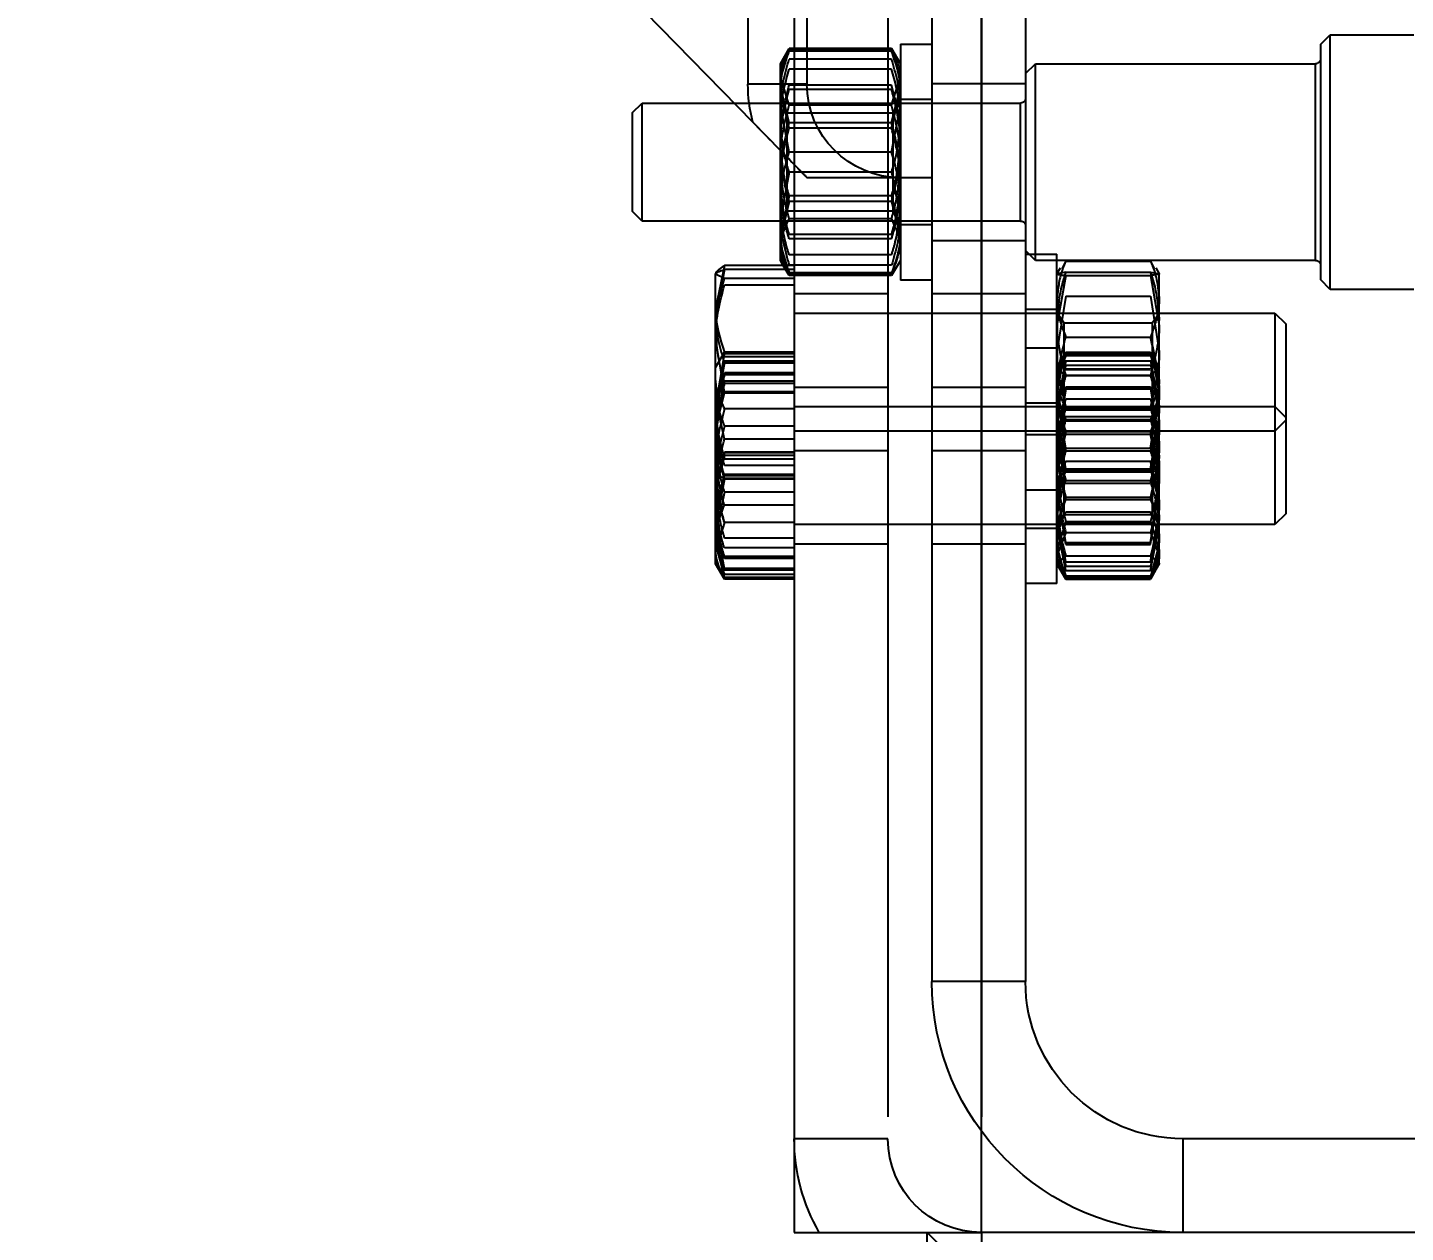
# Model space of a CAD drawing. Header units: metres. Extents: x 0 to 63075, y 0 to 44550.
# Drawn here: x 36969.3 to 37039.4, y 17290.1 to 17351.4 of the extents above; entities that cross this region are included whole.
import ezdxf

# ---------------------------------------------------------------- set-up
doc = ezdxf.new("R2010")
doc.units = ezdxf.units.M
doc.header["$LTSCALE"] = 75
doc.linetypes.add('HIDDEN2', pattern=[4.7625, 3.175, -1.5875])
for name, color, linetype in [('SDM', 7, 'Continuous'), ('SL4', 4, 'Continuous'), ('ST1', 7, 'HIDDEN2')]:
    doc.layers.add(name, color=color, linetype=linetype)
doc.styles.add('ROMANS', font='ROMANS.SHX')
doc.dimstyles.new('75___1-75', dxfattribs={"dimscale": 75, "dimtxt": 2.5, "dimasz": 2, "dimexe": 1.5, "dimexo": 1, "dimgap": 0.5, "dimtad": 1, "dimdec": 0, "dimzin": 12, "dimtxsty": 'ROMANS', "dimcen": 0, "dimclrd": 256, "dimclre": 256, "dimclrt": 3, "dimazin": 3, "dimtfac": 1, "dimtdec": 0, "dimtmove": 0, "dimatfit": 0, "dimfxl": 1, "dimlwd": -1, "dimlwe": -1, "dimarcsym": 0})

# ---------------------------------------------------------------- blocks, each defined once
blk = doc.blocks.new('*D34')
at = {"layer": 'Defpoints', "color": 0, "transparency": 16777216}
for p in [(33418.742, 17728.439), (37150.032, 17728.439), (37007.795, 17285.374)]:
    blk.add_point(p, dxfattribs=at)
at = {"layer": 'SDM', "transparency": 16777216}
for p, q in [((33418.742, 17878.439), (33418.742, 18585.582)), ((37075.032, 17728.439), (33306.242, 17728.439)), ((33418.742, 17285.374), (33418.742, 17728.439)), ((36932.795, 17285.374), (33306.242, 17285.374)), ((33418.742, 17135.374), (33418.742, 16985.374))]:
    blk.add_line(p, q, dxfattribs=at)
for points in [[(33393.742, 17878.439), (33443.742, 17878.439), (33418.742, 17728.439)], [(33393.742, 17135.374), (33443.742, 17135.374), (33418.742, 17285.374)]]:
    blk.add_solid(points, dxfattribs=at)
at = {"layer": 'SDM', "color": 3, "transparency": 16777216, "insert": (33287.492, 18307.01), "char_height": 187.5, "attachment_point": 5, "rotation": 90, "style": 'ROMANS'}
blk.add_mtext('443', dxfattribs=at)
blk = doc.blocks.new('A$C542b401d')
at = {"layer": 'SL4'}
for p, q in [((335.237, 1350), (335.237, 1594)), ((344.762, 1594), (344.762, 1350)), ((372.29, 1432.491), (346.869, 1406.469)), ((347.115, 1412.451), (347.115, 1408.407)), ((344.762, 1408.407), (347.115, 1408.407)), ((352.5, 1407.44), (347.818, 1407.44)), ((353, 1406.94), (352.5, 1407.44)), ((352.5, 1401.44), (352.5, 1407.44)), ((353, 1406.94), (353, 1401.94)), ((345.465, 1404.44), (345.439, 1405.006)), ((345.465, 1404.44), (345.465, 1405.032)), ((345.465, 1400.11), (345.465, 1404.44)), ((344.762, 1401.553), (345.018, 1401.553)), ((345.465, 1401.44), (352.5, 1401.44)), ((352.5, 1401.44), (353, 1401.94)), ((345.179, 1399.185), (345.465, 1400.11)), ((345.465, 1399.44), (345.465, 1400.11)), ((345.318, 1399.185), (345.465, 1399.44)), ((344.762, 1399.185), (348.316, 1399.185)), ((348.316, 1399.185), (348.762, 1396.974)), ((348.762, 1392.05), (348.762, 1396.974)), ((344.762, 1394.763), (348.316, 1394.763)), ((348.316, 1394.763), (348.762, 1392.05)), ((348.762, 1388.836), (348.762, 1392.05)), ((344.762, 1389.337), (348.316, 1389.337)), ((348.762, 1384.67), (348.762, 1388.834)), ((344.762, 1388.335), (348.316, 1388.335)), ((348.718, 1388.683), (348.762, 1388.76)), ((344.762, 1386.113), (348.316, 1386.113)), ((348.316, 1386.113), (348.762, 1384.67)), ((348.762, 1384), (348.762, 1384.67)), ((348.316, 1383.226), (348.762, 1384)), ((344.762, 1383.226), (348.316, 1383.226)), ((50.763, 1350), (335.237, 1350)), ((274.5, 1286.5), (338, 1350)), ((344.762, 1350), (335.237, 1350)), ((338, 6.35), (338, 1350))]:
    blk.add_line(p, q, dxfattribs=at)
blk.add_arc((339.358, 1408.407), 7.757, 345.52925, 0, dxfattribs=at)
for points, knots in [([(346.869, 1406.469), (346.5, 1406.091), (345.828, 1405.403), (345.094, 1404.652), (344.762, 1404.313)], [0, 0, 0, 0, 0.549182, 1, 1, 1, 1]), ([(345.018, 1401.553), (345.086, 1401.796), (345.348, 1402.737), (345.415, 1403.714), (345.465, 1404.44)], [0, 0, 0, 0, 0.257551, 1, 1, 1, 1]), ([(345.465, 1400.11), (345.465, 1400.144), (345.458, 1400.632), (345.23, 1401.109), (345.018, 1401.553)], [0, 0, 0, 0, 0.070201, 1, 1, 1, 1]), ([(348.762, 1396.974), (348.762, 1396.922), (348.756, 1396.175), (348.528, 1395.443), (348.316, 1394.763)], [0, 0, 0, 0, 0.070201, 1, 1, 1, 1]), ([(348.762, 1392.05), (348.762, 1391.986), (348.756, 1391.07), (348.528, 1390.172), (348.316, 1389.337)], [0, 0, 0, 0, 0.070201, 1, 1, 1, 1]), ([(348.316, 1389.337), (348.499, 1389.21), (348.736, 1389.045), (348.758, 1388.875), (348.762, 1388.836)], [0, 0, 0, 0, 0.768151, 1, 1, 1, 1]), ([(348.762, 1388.836), (348.706, 1388.702), (348.635, 1388.532), (348.372, 1388.369), (348.316, 1388.335)], [0, 0, 0, 0, 0.788999, 1, 1, 1, 1]), ([(348.738, 1388.801), (348.685, 1388.097), (348.618, 1387.187), (348.372, 1386.312), (348.316, 1386.113)], [0, 0, 0, 0, 0.773509, 1, 1, 1, 1]), ([(348.762, 1384.67), (348.762, 1384.636), (348.756, 1384.148), (348.528, 1383.671), (348.316, 1383.226)], [0, 0, 0, 0, 0.070201, 1, 1, 1, 1])]:
    blk.add_open_spline(points, degree=3, knots=knots, dxfattribs=at)
at = {"layer": 'ST1'}
for p, q in [((335.237, 1594), (335.237, 1350)), ((340, 1594), (340, 1350)), ((333.003, 1584.475), (333.003, 1362.762)), ((337.765, 1584.475), (337.765, 1362.762)), ((344.115, 1413.65), (344.115, 1408.407)), ((317.5, 1410.915), (313.245, 1410.915)), ((317.5, 1397.965), (317.5, 1410.915)), ((318, 1410.415), (317.5, 1410.915)), ((318, 1410.415), (318, 1398.465)), ((339.365, 1410.44), (337.765, 1410.44)), ((339.365, 1410.44), (339.365, 1398.44)), ((339.812, 1410.214), (339.365, 1409.44)), ((339.812, 1410.214), (345.018, 1410.214)), ((339.812, 1410.131), (345.018, 1410.131)), ((339.812, 1410.073), (345.018, 1410.073)), ((345.465, 1409.44), (345.018, 1410.214)), ((332.5, 1409.44), (318.25, 1409.44)), ((318.25, 1399.458), (318.25, 1409.433)), ((318.25, 1399.452), (318.25, 1409.428)), ((332.5, 1399.44), (332.5, 1409.44)), ((333, 1408.94), (332.5, 1409.44)), ((339.812, 1409.677), (345.018, 1409.677)), ((339.812, 1409.164), (345.018, 1409.164)), ((345.178, 1409.772), (345.465, 1409.13)), ((345.223, 1409.679), (345.465, 1409.213)), ((345.465, 1409.44), (345.465, 1409.42)), ((345.465, 1408.77), (345.465, 1409.44)), ((333, 1408.94), (333, 1399.94)), ((337.765, 1408.44), (333.003, 1408.44)), ((339.812, 1407.327), (339.365, 1408.77)), ((344.115, 1408.407), (344.762, 1408.407)), ((345.018, 1407.327), (345.465, 1408.77)), ((345.465, 1405.032), (345.465, 1408.77)), ((339.812, 1406.443), (339.365, 1408.287)), ((339.812, 1406.162), (339.365, 1408.117)), ((339.812, 1408.352), (345.018, 1408.352)), ((339.812, 1408.128), (345.018, 1408.128)), ((345.018, 1406.443), (345.465, 1408.287)), ((345.018, 1406.162), (345.465, 1408.117)), ((333.25, 1401.44), (333.25, 1407.44)), ((347.818, 1407.44), (333.25, 1407.44)), ((333.25, 1401.486), (333.25, 1407.394)), ((339.365, 1407.64), (337.765, 1407.64)), ((339.39, 1407.44), (339.365, 1407.44)), ((339.812, 1404.952), (339.365, 1407.314)), ((339.39, 1407.44), (339.39, 1401.44)), ((339.741, 1406.94), (339.39, 1407.44)), ((339.812, 1407.327), (345.018, 1407.327)), ((345.018, 1404.952), (345.465, 1407.314)), ((345.465, 1407.44), (345.115, 1406.94)), ((339.741, 1406.94), (339.741, 1404.44)), ((345.115, 1406.94), (339.741, 1406.94)), ((339.812, 1406.443), (345.018, 1406.443)), ((346.869, 1406.469), (344.115, 1403.65)), ((345.115, 1401.94), (345.115, 1406.94)), ((339.812, 1406.162), (345.018, 1406.162)), ((339.812, 1404.952), (345.018, 1404.952)), ((339.741, 1404.44), (339.741, 1401.94)), ((339.358, 1403.65), (337.765, 1403.65)), ((339.812, 1403.928), (339.365, 1401.566)), ((339.812, 1403.928), (345.018, 1403.928)), ((345.018, 1403.928), (345.465, 1401.566)), ((339.812, 1402.718), (339.365, 1400.763)), ((339.812, 1402.437), (339.365, 1400.593)), ((339.812, 1402.718), (345.018, 1402.718)), ((339.812, 1402.437), (345.018, 1402.437)), ((345.018, 1402.718), (345.465, 1400.763)), ((345.018, 1402.437), (345.465, 1400.593)), ((333.25, 1401.44), (345.465, 1401.44)), ((339.365, 1401.44), (339.39, 1401.44)), ((339.39, 1401.44), (339.741, 1401.94)), ((339.741, 1401.94), (345.115, 1401.94)), ((339.812, 1401.553), (344.762, 1401.553)), ((345.115, 1401.94), (345.465, 1401.44)), ((337.765, 1401.24), (339.365, 1401.24)), ((339.812, 1400.752), (345.018, 1400.752)), ((333.003, 1400.44), (337.765, 1400.44)), ((339.812, 1398.666), (339.365, 1400.11)), ((339.812, 1400.528), (345.018, 1400.528)), ((318.25, 1399.44), (332.5, 1399.44)), ((326.649, 1399.407), (326.454, 1399.018)), ((330.956, 1399.407), (326.649, 1399.407)), ((330.956, 1399.407), (331.151, 1399.018)), ((331.402, 1392.809), (331.402, 1399.76)), ((333.003, 1399.76), (331.402, 1399.76)), ((332.5, 1399.44), (333, 1399.94)), ((339.365, 1399.44), (339.812, 1398.666)), ((339.812, 1399.716), (345.018, 1399.716)), ((345.178, 1399.108), (345.465, 1399.75)), ((345.223, 1399.201), (345.465, 1399.667)), ((326.377, 1399.062), (326.202, 1398.76)), ((326.649, 1398.841), (326.202, 1398.758)), ((326.202, 1396.135), (326.202, 1398.758)), ((326.649, 1398.675), (326.202, 1396.135)), ((330.956, 1398.841), (326.649, 1398.841)), ((330.956, 1398.675), (326.649, 1398.675)), ((330.956, 1398.841), (331.402, 1398.758)), ((330.956, 1398.675), (331.402, 1396.135)), ((331.402, 1398.76), (331.228, 1399.062)), ((339.812, 1399.203), (345.018, 1399.203)), ((339.812, 1398.807), (345.018, 1398.807)), ((339.812, 1398.749), (345.018, 1398.749)), ((339.812, 1398.666), (345.018, 1398.666)), ((344.762, 1398.973), (348.316, 1398.973)), ((345.018, 1398.666), (345.179, 1399.185)), ((345.018, 1398.666), (345.318, 1399.185)), ((348.316, 1398.973), (348.762, 1396.595)), ((348.316, 1398.516), (348.762, 1398.744)), ((348.762, 1396.974), (348.762, 1398.755)), ((348.762, 1398.688), (348.762, 1398.753)), ((313.245, 1397.965), (317.5, 1397.965)), ((317.5, 1397.965), (318, 1398.465)), ((337.765, 1398.44), (339.365, 1398.44)), ((344.762, 1398.516), (348.316, 1398.516)), ((344.762, 1398.183), (348.316, 1398.183)), ((326.649, 1397.624), (326.202, 1394.801)), ((330.956, 1397.624), (326.649, 1397.624)), ((330.956, 1397.624), (331.402, 1394.801)), ((337.765, 1397.76), (333.003, 1397.76)), ((344.762, 1397.76), (340, 1397.76)), ((320.317, 1396.76), (319.762, 1396.205)), ((320.317, 1396.76), (320.317, 1390.76)), ((344.762, 1396.76), (320.317, 1396.76)), ((326.553, 1396.26), (326.202, 1396.76)), ((331.377, 1396.76), (331.027, 1396.26)), ((331.377, 1390.76), (331.377, 1396.76)), ((331.402, 1396.76), (331.377, 1396.76)), ((333.003, 1396.96), (331.402, 1396.96)), ((319.762, 1396.205), (319.762, 1391.314)), ((326.202, 1391.137), (326.202, 1396.135)), ((326.553, 1396.26), (326.553, 1391.26)), ((331.027, 1396.26), (326.553, 1396.26)), ((331.027, 1392.448), (331.027, 1396.26)), ((330.956, 1395.543), (326.649, 1395.543)), ((348.316, 1392.757), (348.762, 1395.47)), ((326.649, 1394.773), (326.202, 1393.356)), ((326.649, 1394.741), (326.202, 1393.041)), ((326.649, 1394.774), (326.368, 1394.286)), ((326.649, 1394.604), (326.505, 1394.22)), ((330.956, 1394.773), (326.649, 1394.773)), ((330.956, 1394.741), (326.649, 1394.741)), ((330.956, 1394.635), (326.649, 1394.635)), ((330.956, 1394.604), (326.649, 1394.604)), ((331.237, 1394.286), (330.956, 1394.774)), ((330.956, 1394.773), (331.402, 1393.356)), ((330.956, 1394.741), (331.402, 1393.041)), ((330.956, 1394.604), (331.1, 1394.22)), ((333.003, 1395), (331.402, 1395)), ((344.762, 1394.538), (348.316, 1394.538)), ((344.762, 1394.774), (348.316, 1394.774)), ((344.762, 1394.691), (348.316, 1394.691)), ((348.762, 1394), (348.316, 1394.774)), ((326.649, 1394.333), (326.202, 1392.042)), ((326.368, 1394.286), (326.202, 1394)), ((326.649, 1393.582), (326.202, 1393.957)), ((326.406, 1393.786), (326.202, 1392.602)), ((326.649, 1394.108), (326.529, 1393.717)), ((330.956, 1394.333), (326.649, 1394.333)), ((330.956, 1394.108), (326.649, 1394.108)), ((330.956, 1393.926), (326.649, 1393.926)), ((330.956, 1393.884), (326.649, 1393.884)), ((330.956, 1394.333), (331.402, 1392.042)), ((330.956, 1394.108), (331.076, 1393.717)), ((330.956, 1393.582), (331.402, 1393.957)), ((331.199, 1393.786), (331.402, 1392.602)), ((331.402, 1394), (331.237, 1394.286)), ((344.762, 1394.309), (348.316, 1394.309)), ((344.762, 1394.292), (348.316, 1394.292)), ((344.762, 1394.217), (348.316, 1394.217)), ((344.762, 1394.237), (348.316, 1394.237)), ((344.762, 1393.724), (348.316, 1393.724)), ((348.316, 1394.292), (348.762, 1391.97)), ((348.316, 1394.237), (348.762, 1391.874)), ((348.316, 1394.217), (348.353, 1394.042)), ((326.394, 1393.024), (326.202, 1391.666)), ((326.649, 1393.004), (326.202, 1390.202)), ((330.956, 1393.594), (326.649, 1393.594)), ((330.956, 1393.582), (326.649, 1393.582)), ((330.956, 1393.004), (326.649, 1393.004)), ((330.956, 1393.004), (331.402, 1390.202)), ((331.211, 1393.024), (331.402, 1391.666)), ((337.765, 1393), (333.003, 1393)), ((344.762, 1393), (340, 1393)), ((344.762, 1393.645), (348.316, 1393.645)), ((344.762, 1393.619), (348.316, 1393.619)), ((344.762, 1393.303), (348.316, 1393.303)), ((344.762, 1393.184), (348.316, 1393.184)), ((348.756, 1391.114), (348.316, 1393.303)), ((326.649, 1392.906), (326.202, 1390.088)), ((326.649, 1389.896), (326.202, 1392.719)), ((330.956, 1392.906), (326.649, 1392.906)), ((330.956, 1392.4), (326.649, 1392.4)), ((330.956, 1392.906), (331.402, 1390.088)), ((330.956, 1389.896), (331.402, 1392.719)), ((331.027, 1391.26), (331.027, 1392.448)), ((331.402, 1387.76), (331.402, 1392.809)), ((344.762, 1392.757), (348.316, 1392.757)), ((344.762, 1392.688), (348.316, 1392.688)), ((348.316, 1390.354), (348.762, 1392.446)), ((320.317, 1392), (319.762, 1391.445)), ((344.762, 1392), (320.317, 1392)), ((326.553, 1391.5), (326.202, 1392)), ((330.956, 1391.977), (326.649, 1391.977)), ((330.956, 1391.94), (326.649, 1391.94)), ((330.956, 1391.834), (326.649, 1391.834)), ((331.377, 1392), (331.027, 1391.5)), ((333.003, 1392.2), (331.402, 1392.2)), ((344.762, 1391.887), (348.316, 1391.887)), ((348.744, 1392.048), (348.762, 1391.61)), ((319.762, 1391.314), (320.317, 1390.76)), ((319.762, 1391.314), (319.762, 1386.554)), ((326.649, 1388.845), (326.202, 1391.385)), ((326.202, 1390.76), (326.553, 1391.26)), ((326.202, 1388.762), (326.202, 1391.137)), ((331.027, 1391.5), (326.553, 1391.5)), ((326.553, 1391.26), (326.553, 1386.5)), ((326.553, 1391.26), (331.027, 1391.26)), ((330.956, 1391.341), (326.649, 1391.341)), ((330.956, 1388.845), (331.402, 1391.385)), ((331.027, 1388.042), (331.027, 1391.26)), ((331.027, 1391.26), (331.377, 1390.76)), ((344.762, 1391.003), (348.316, 1391.003)), ((348.514, 1389.315), (348.762, 1391.106)), ((348.568, 1389.583), (348.762, 1390.999)), ((320.317, 1390.76), (320.317, 1386)), ((320.317, 1390.76), (344.762, 1390.76)), ((330.956, 1390.729), (326.649, 1390.729)), ((330.956, 1390.6), (326.649, 1390.6)), ((331.377, 1386), (331.377, 1390.76)), ((331.402, 1390.56), (333.003, 1390.56)), ((344.762, 1390.354), (348.316, 1390.354)), ((348.316, 1388.335), (348.762, 1390.546)), ((326.202, 1389.53), (326.235, 1388.819)), ((330.956, 1389.896), (326.649, 1389.896)), ((330.956, 1389.751), (326.649, 1389.751)), ((331.402, 1389.53), (331.37, 1388.819)), ((333.003, 1389.76), (337.765, 1389.76)), ((340, 1389.76), (344.762, 1389.76)), ((344.762, 1389.691), (348.316, 1389.691)), ((344.762, 1389.647), (348.316, 1389.647)), ((344.762, 1389.512), (348.316, 1389.512)), ((330.956, 1389.224), (326.649, 1389.224)), ((330.956, 1388.845), (326.649, 1388.845)), ((344.762, 1389.004), (348.316, 1389.004)), ((348.316, 1388.488), (348.416, 1388.829)), ((348.762, 1389), (348.738, 1388.801)), ((326.649, 1388.679), (326.202, 1388.762)), ((326.202, 1387.085), (326.202, 1388.762)), ((330.956, 1388.776), (326.649, 1388.776)), ((330.956, 1388.679), (326.649, 1388.679)), ((330.956, 1388.249), (326.649, 1388.249)), ((330.956, 1388.113), (326.649, 1388.113)), ((330.956, 1388.679), (331.402, 1388.762)), ((344.762, 1388.547), (348.316, 1388.547)), ((344.762, 1388.353), (348.316, 1388.353)), ((344.762, 1388.309), (348.316, 1388.309)), ((344.762, 1388.488), (348.316, 1388.488)), ((348.316, 1388.309), (348.762, 1386)), ((326.649, 1385.094), (326.202, 1387.912)), ((326.649, 1384.996), (326.202, 1387.798)), ((330.956, 1387.4), (326.649, 1387.4)), ((330.956, 1385.094), (331.402, 1387.912)), ((330.956, 1384.996), (331.402, 1387.798)), ((331.027, 1386.5), (331.027, 1388.042)), ((331.402, 1383), (331.402, 1387.798)), ((331.402, 1387.76), (333.003, 1387.76)), ((344.762, 1387.646), (348.316, 1387.646)), ((348.316, 1387.646), (348.762, 1385.554)), ((326.202, 1384.043), (326.202, 1387.085)), ((330.956, 1387.271), (326.649, 1387.271)), ((344.762, 1386.997), (348.316, 1386.997)), ((319.762, 1386.554), (320.317, 1386)), ((320.317, 1386), (344.762, 1386)), ((326.649, 1386.166), (326.202, 1384.697)), ((326.231, 1386.509), (326.202, 1386.67)), ((326.202, 1386), (326.553, 1386.5)), ((326.202, 1386.334), (326.23, 1385.816)), ((326.553, 1386.5), (331.027, 1386.5)), ((330.956, 1386.659), (326.649, 1386.659)), ((330.956, 1386.166), (326.649, 1386.166)), ((330.956, 1386.06), (326.649, 1386.06)), ((330.956, 1386.166), (331.402, 1384.697)), ((331.027, 1386.5), (331.377, 1386)), ((331.374, 1386.509), (331.402, 1386.67)), ((331.402, 1386.334), (331.375, 1385.816)), ((331.377, 1386), (331.402, 1386)), ((348.316, 1383.763), (348.762, 1386.126)), ((348.316, 1383.708), (348.762, 1386.03)), ((326.649, 1385.6), (326.202, 1384.429)), ((326.649, 1383.667), (326.202, 1385.958)), ((326.649, 1384.116), (326.346, 1385.847)), ((330.956, 1385.6), (326.649, 1385.6)), ((330.956, 1383.667), (331.402, 1385.958)), ((330.956, 1384.116), (331.259, 1385.847)), ((330.956, 1385.6), (331.402, 1384.429)), ((331.402, 1385.8), (333.003, 1385.8)), ((344.762, 1385.312), (348.316, 1385.312)), ((326.649, 1383.259), (326.202, 1384.959)), ((326.37, 1385.096), (326.649, 1383.892)), ((330.956, 1385.094), (326.649, 1385.094)), ((330.956, 1384.996), (326.649, 1384.996)), ((331.235, 1385.096), (330.956, 1383.892)), ((330.956, 1383.259), (331.402, 1384.959)), ((333.003, 1385), (337.765, 1385)), ((340, 1385), (344.762, 1385)), ((344.762, 1384.816), (348.316, 1384.816)), ((348.316, 1383.309), (348.762, 1385.153)), ((326.649, 1384.418), (326.202, 1384.043)), ((326.649, 1383.365), (326.202, 1384.23)), ((326.426, 1383.796), (326.202, 1384.196)), ((326.202, 1384), (326.202, 1384.043)), ((326.202, 1384.004), (326.202, 1384)), ((326.202, 1384), (326.368, 1383.714)), ((330.956, 1384.418), (326.649, 1384.418)), ((330.956, 1384.116), (326.649, 1384.116)), ((330.956, 1383.892), (326.649, 1383.892)), ((330.956, 1384.418), (331.402, 1384.043)), ((331.237, 1383.714), (331.402, 1384)), ((344.762, 1384.355), (348.316, 1384.355)), ((344.762, 1384.381), (348.316, 1384.381)), ((344.762, 1384.276), (348.316, 1384.276)), ((348.762, 1384.036), (348.762, 1384.02)), ((326.368, 1383.714), (326.649, 1383.226)), ((330.956, 1383.667), (326.649, 1383.667)), ((330.956, 1383.396), (326.649, 1383.396)), ((330.956, 1383.365), (326.649, 1383.365)), ((330.956, 1383.259), (326.649, 1383.259)), ((330.956, 1383.227), (326.649, 1383.227)), ((330.956, 1383.365), (331.159, 1383.759)), ((330.956, 1383.226), (331.237, 1383.714)), ((344.762, 1383.708), (348.316, 1383.708)), ((344.762, 1383.462), (348.316, 1383.462)), ((344.762, 1383.763), (348.316, 1383.763)), ((344.762, 1383.691), (348.316, 1383.691)), ((344.762, 1383.309), (348.316, 1383.309)), ((331.402, 1383), (333.003, 1383)), ((333.003, 1362.762), (337.765, 1362.762)), ((262.765, 1354.762), (325.003, 1354.762)), ((325.003, 1354.762), (325.003, 1350)), ((340, 1354.762), (344.762, 1354.762)), ((335.237, 1350), (335.237, 1345.237))]:
    blk.add_line(p, q, dxfattribs=at)
for centre, radius, start, end in [((318.25, 1409.69), 0.25, 180, 270), ((339.358, 1408.407), 4.757, 270, 0), ((333.25, 1407.69), 0.25, 180, 270), ((333.25, 1401.19), 0.25, 90, 180), ((318.25, 1399.19), 0.25, 90, 180), ((325.003, 1362.762), 12.762, 270, 0), ((325.003, 1362.762), 8, 270, 0), ((335.237, 1354.762), 4.762, 270, 0), ((335.237, 1354.762), 9.525, 330, 0)]:
    blk.add_arc(centre, radius, start, end, dxfattribs=at)
for points, knots in [([(339.365, 1408.77), (339.365, 1408.804), (339.372, 1409.292), (339.6, 1409.769), (339.812, 1410.214)], [0, 0, 0, 0, 0.0702006, 1, 1, 1, 1]), ([(339.365, 1408.287), (339.365, 1408.331), (339.372, 1408.953), (339.6, 1409.564), (339.812, 1410.131)], [0, 0, 0, 0, 0.070201, 1, 1, 1, 1]), ([(339.365, 1408.117), (339.365, 1408.164), (339.372, 1408.824), (339.6, 1409.472), (339.812, 1410.073)], [0, 0, 0, 0, 0.070201, 1, 1, 1, 1]), ([(345.465, 1408.77), (345.465, 1408.804), (345.458, 1409.292), (345.23, 1409.769), (345.018, 1410.214)], [0, 0, 0, 0, 0.0702006, 1, 1, 1, 1]), ([(345.465, 1408.287), (345.465, 1408.331), (345.458, 1408.953), (345.23, 1409.564), (345.018, 1410.131)], [0, 0, 0, 0, 0.0702006, 1, 1, 1, 1]), ([(345.465, 1408.117), (345.465, 1408.164), (345.458, 1408.824), (345.23, 1409.472), (345.018, 1410.073)], [0, 0, 0, 0, 0.070201, 1, 1, 1, 1]), ([(339.365, 1407.314), (339.365, 1407.37), (339.372, 1408.168), (339.6, 1408.95), (339.812, 1409.677)], [0, 0, 0, 0, 0.070201, 1, 1, 1, 1]), ([(339.365, 1406.546), (339.372, 1406.784), (339.396, 1407.67), (339.636, 1408.533), (339.812, 1409.164)], [0, 0, 0, 0, 0.268634, 1, 1, 1, 1]), ([(345.465, 1407.314), (345.465, 1407.37), (345.458, 1408.168), (345.23, 1408.95), (345.018, 1409.677)], [0, 0, 0, 0, 0.070201, 1, 1, 1, 1]), ([(345.465, 1406.546), (345.458, 1406.784), (345.434, 1407.67), (345.194, 1408.533), (345.018, 1409.164)], [0, 0, 0, 0, 0.268634, 1, 1, 1, 1]), ([(339.365, 1405.535), (339.372, 1405.791), (339.396, 1406.745), (339.636, 1407.673), (339.812, 1408.352)], [0, 0, 0, 0, 0.268634, 1, 1, 1, 1]), ([(339.365, 1405.283), (339.372, 1405.541), (339.396, 1406.505), (339.636, 1407.442), (339.812, 1408.128)], [0, 0, 0, 0, 0.268634, 1, 1, 1, 1]), ([(345.465, 1405.535), (345.458, 1405.791), (345.434, 1406.745), (345.194, 1407.673), (345.018, 1408.352)], [0, 0, 0, 0, 0.268634, 1, 1, 1, 1]), ([(345.465, 1405.283), (345.458, 1405.541), (345.434, 1406.505), (345.194, 1407.442), (345.018, 1408.128)], [0, 0, 0, 0, 0.268634, 1, 1, 1, 1]), ([(339.365, 1404.44), (339.372, 1404.702), (339.396, 1405.68), (339.636, 1406.631), (339.812, 1407.327)], [0, 0, 0, 0, 0.268634, 1, 1, 1, 1]), ([(345.439, 1405.006), (345.437, 1405.079), (345.407, 1405.866), (345.203, 1406.632), (345.018, 1407.327)], [0, 0, 0, 0, 0.093197, 1, 1, 1, 1]), ([(339.812, 1403.928), (339.744, 1404.147), (339.482, 1405.001), (339.415, 1405.887), (339.365, 1406.546)], [0, 0, 0, 0, 0.257551, 1, 1, 1, 1]), ([(339.365, 1403.597), (339.372, 1403.856), (339.396, 1404.819), (339.636, 1405.757), (339.812, 1406.443)], [0, 0, 0, 0, 0.268634, 1, 1, 1, 1]), ([(345.018, 1403.928), (345.086, 1404.147), (345.348, 1405.001), (345.415, 1405.887), (345.465, 1406.546)], [0, 0, 0, 0, 0.257551, 1, 1, 1, 1]), ([(345.465, 1403.597), (345.458, 1403.856), (345.434, 1404.819), (345.194, 1405.757), (345.018, 1406.443)], [0, 0, 0, 0, 0.2686336, 1, 1, 1, 1]), ([(339.365, 1403.345), (339.372, 1403.601), (339.396, 1404.554), (339.636, 1405.483), (339.812, 1406.162)], [0, 0, 0, 0, 0.268634, 1, 1, 1, 1]), ([(345.465, 1403.345), (345.458, 1403.601), (345.434, 1404.554), (345.194, 1405.483), (345.018, 1406.162)], [0, 0, 0, 0, 0.268634, 1, 1, 1, 1]), ([(339.812, 1402.718), (339.744, 1402.955), (339.482, 1403.873), (339.415, 1404.827), (339.365, 1405.535)], [0, 0, 0, 0, 0.2575513, 1, 1, 1, 1]), ([(339.812, 1402.437), (339.744, 1402.676), (339.482, 1403.604), (339.415, 1404.567), (339.365, 1405.283)], [0, 0, 0, 0, 0.257551, 1, 1, 1, 1]), ([(339.365, 1402.334), (339.372, 1402.572), (339.396, 1403.459), (339.636, 1404.321), (339.812, 1404.952)], [0, 0, 0, 0, 0.268634, 1, 1, 1, 1]), ([(345.018, 1402.718), (345.086, 1402.955), (345.348, 1403.873), (345.415, 1404.827), (345.465, 1405.535)], [0, 0, 0, 0, 0.257551, 1, 1, 1, 1]), ([(345.018, 1402.437), (345.086, 1402.676), (345.348, 1403.604), (345.415, 1404.567), (345.465, 1405.283)], [0, 0, 0, 0, 0.257551, 1, 1, 1, 1]), ([(345.465, 1402.334), (345.458, 1402.572), (345.434, 1403.459), (345.194, 1404.321), (345.018, 1404.952)], [0, 0, 0, 0, 0.268634, 1, 1, 1, 1]), ([(339.812, 1401.553), (339.744, 1401.796), (339.482, 1402.737), (339.415, 1403.714), (339.365, 1404.44)], [0, 0, 0, 0, 0.257551, 1, 1, 1, 1]), ([(344.762, 1404.313), (344.678, 1404.226), (344.465, 1404.009), (344.247, 1403.785), (344.115, 1403.65)], [0, 0, 0, 0, 0.3976834, 1, 1, 1, 1]), ([(344.115, 1403.65), (343.57, 1403.65), (342.466, 1403.65), (340.851, 1403.65), (339.767, 1403.65), (339.358, 1403.65)], [0, 0, 0, 0, 0.37786, 0.765345, 1, 1, 1, 1]), ([(339.812, 1400.752), (339.744, 1400.991), (339.482, 1401.918), (339.415, 1402.882), (339.365, 1403.597)], [0, 0, 0, 0, 0.257551, 1, 1, 1, 1]), ([(345.018, 1400.752), (345.086, 1400.991), (345.348, 1401.918), (345.415, 1402.882), (345.465, 1403.597)], [0, 0, 0, 0, 0.257551, 1, 1, 1, 1]), ([(339.812, 1400.528), (339.744, 1400.765), (339.482, 1401.683), (339.415, 1402.637), (339.365, 1403.345)], [0, 0, 0, 0, 0.257551, 1, 1, 1, 1]), ([(345.018, 1400.528), (345.086, 1400.765), (345.348, 1401.683), (345.415, 1402.637), (345.465, 1403.345)], [0, 0, 0, 0, 0.257551, 1, 1, 1, 1]), ([(339.812, 1399.716), (339.744, 1399.936), (339.482, 1400.789), (339.415, 1401.676), (339.365, 1402.334)], [0, 0, 0, 0, 0.2575513, 1, 1, 1, 1]), ([(345.018, 1399.716), (345.086, 1399.936), (345.348, 1400.789), (345.415, 1401.676), (345.465, 1402.334)], [0, 0, 0, 0, 0.257551, 1, 1, 1, 1]), ([(339.365, 1401.566), (339.365, 1401.51), (339.372, 1400.712), (339.6, 1399.93), (339.812, 1399.203)], [0, 0, 0, 0, 0.0702006, 1, 1, 1, 1]), ([(339.365, 1400.11), (339.365, 1400.144), (339.372, 1400.632), (339.6, 1401.109), (339.812, 1401.553)], [0, 0, 0, 0, 0.070201, 1, 1, 1, 1]), ([(345.465, 1401.566), (345.465, 1401.51), (345.458, 1400.712), (345.23, 1399.93), (345.018, 1399.203)], [0, 0, 0, 0, 0.0702006, 1, 1, 1, 1]), ([(339.365, 1400.763), (339.365, 1400.716), (339.372, 1400.056), (339.6, 1399.408), (339.812, 1398.807)], [0, 0, 0, 0, 0.070201, 1, 1, 1, 1]), ([(345.465, 1400.763), (345.465, 1400.716), (345.458, 1400.056), (345.23, 1399.408), (345.018, 1398.807)], [0, 0, 0, 0, 0.070201, 1, 1, 1, 1]), ([(339.365, 1400.593), (339.365, 1400.549), (339.372, 1399.927), (339.6, 1399.316), (339.812, 1398.749)], [0, 0, 0, 0, 0.070201, 1, 1, 1, 1]), ([(345.465, 1400.593), (345.465, 1400.549), (345.458, 1399.927), (345.23, 1399.316), (345.018, 1398.749)], [0, 0, 0, 0, 0.070201, 1, 1, 1, 1]), ([(326.649, 1399.407), (326.582, 1399.245), (326.32, 1398.615), (326.253, 1397.961), (326.202, 1397.475)], [0, 0, 0, 0, 0.257551, 1, 1, 1, 1]), ([(330.956, 1399.407), (331.023, 1399.245), (331.285, 1398.615), (331.352, 1397.961), (331.402, 1397.475)], [0, 0, 0, 0, 0.257551, 1, 1, 1, 1]), ([(326.649, 1398.841), (326.582, 1398.635), (326.32, 1397.833), (326.253, 1397.001), (326.202, 1396.383)], [0, 0, 0, 0, 0.257551, 1, 1, 1, 1]), ([(326.202, 1398.758), (326.203, 1398.756), (326.209, 1398.728), (326.437, 1398.701), (326.649, 1398.675)], [0, 0, 0, 0, 0.0702006, 1, 1, 1, 1]), ([(330.956, 1398.841), (331.023, 1398.635), (331.285, 1397.833), (331.352, 1397.001), (331.402, 1396.383)], [0, 0, 0, 0, 0.257551, 1, 1, 1, 1]), ([(331.402, 1398.758), (331.402, 1398.756), (331.396, 1398.728), (331.168, 1398.701), (330.956, 1398.675)], [0, 0, 0, 0, 0.0702006, 1, 1, 1, 1]), ([(348.762, 1398.684), (348.758, 1398.723), (348.736, 1398.893), (348.499, 1399.058), (348.316, 1399.185)], [0, 0, 0, 0, 0.231849, 1, 1, 1, 1]), ([(348.762, 1398.744), (348.762, 1398.75), (348.756, 1398.827), (348.528, 1398.902), (348.316, 1398.973)], [0, 0, 0, 0, 0.070201, 1, 1, 1, 1]), ([(348.762, 1395.91), (348.758, 1396.114), (348.736, 1396.996), (348.499, 1397.856), (348.316, 1398.516)], [0, 0, 0, 0, 0.231849, 1, 1, 1, 1]), ([(348.762, 1395.47), (348.762, 1395.534), (348.756, 1396.45), (348.528, 1397.348), (348.316, 1398.183)], [0, 0, 0, 0, 0.070201, 1, 1, 1, 1]), ([(326.202, 1397.475), (326.209, 1397.299), (326.234, 1396.645), (326.474, 1396.009), (326.649, 1395.543)], [0, 0, 0, 0, 0.268634, 1, 1, 1, 1]), ([(331.402, 1397.475), (331.396, 1397.299), (331.371, 1396.645), (331.131, 1396.009), (330.956, 1395.543)], [0, 0, 0, 0, 0.268634, 1, 1, 1, 1]), ([(348.762, 1396.595), (348.762, 1396.538), (348.756, 1395.735), (348.528, 1394.948), (348.316, 1394.217)], [0, 0, 0, 0, 0.0702006, 1, 1, 1, 1]), ([(326.202, 1396.135), (326.203, 1396.074), (326.209, 1395.217), (326.437, 1394.376), (326.649, 1393.594)], [0, 0, 0, 0, 0.0702006, 1, 1, 1, 1]), ([(331.402, 1396.135), (331.402, 1396.074), (331.396, 1395.217), (331.168, 1394.376), (330.956, 1393.594)], [0, 0, 0, 0, 0.0702006, 1, 1, 1, 1]), ([(348.316, 1393.303), (348.372, 1393.483), (348.635, 1394.331), (348.706, 1395.214), (348.762, 1395.91)], [0, 0, 0, 0, 0.211001, 1, 1, 1, 1]), ([(326.202, 1392.719), (326.203, 1392.786), (326.209, 1393.74), (326.437, 1394.674), (326.649, 1395.543)], [0, 0, 0, 0, 0.070201, 1, 1, 1, 1]), ([(331.402, 1392.719), (331.402, 1392.786), (331.396, 1393.74), (331.168, 1394.674), (330.956, 1395.543)], [0, 0, 0, 0, 0.070201, 1, 1, 1, 1]), ([(326.202, 1393.571), (326.203, 1393.598), (326.207, 1393.903), (326.381, 1394.2), (326.539, 1394.471)], [0, 0, 0, 0, 0.091258, 1, 1, 1, 1]), ([(326.202, 1394.801), (326.203, 1394.734), (326.209, 1393.78), (326.437, 1392.846), (326.649, 1391.977)], [0, 0, 0, 0, 0.070201, 1, 1, 1, 1]), ([(326.649, 1394.635), (326.582, 1394.471), (326.32, 1393.835), (326.253, 1393.173), (326.202, 1392.682)], [0, 0, 0, 0, 0.257551, 1, 1, 1, 1]), ([(331.402, 1394.801), (331.402, 1394.734), (331.396, 1393.78), (331.168, 1392.846), (330.956, 1391.977)], [0, 0, 0, 0, 0.070201, 1, 1, 1, 1]), ([(330.956, 1394.635), (331.023, 1394.471), (331.285, 1393.835), (331.352, 1393.173), (331.402, 1392.682)], [0, 0, 0, 0, 0.257551, 1, 1, 1, 1]), ([(331.402, 1393.571), (331.402, 1393.598), (331.398, 1393.903), (331.224, 1394.2), (331.066, 1394.471)], [0, 0, 0, 0, 0.091258, 1, 1, 1, 1]), ([(326.202, 1393.957), (326.203, 1393.966), (326.209, 1394.093), (326.437, 1394.218), (326.649, 1394.333)], [0, 0, 0, 0, 0.070201, 1, 1, 1, 1]), ([(331.402, 1393.957), (331.402, 1393.966), (331.396, 1394.093), (331.168, 1394.218), (330.956, 1394.333)], [0, 0, 0, 0, 0.070201, 1, 1, 1, 1]), ([(348.762, 1391.106), (348.758, 1391.311), (348.736, 1392.197), (348.499, 1393.061), (348.316, 1393.724)], [0, 0, 0, 0, 0.231849, 1, 1, 1, 1]), ([(326.202, 1393.356), (326.203, 1393.323), (326.209, 1392.844), (326.437, 1392.376), (326.649, 1391.94)], [0, 0, 0, 0, 0.070201, 1, 1, 1, 1]), ([(326.202, 1393.041), (326.203, 1393), (326.209, 1392.426), (326.437, 1391.864), (326.649, 1391.341)], [0, 0, 0, 0, 0.0702006, 1, 1, 1, 1]), ([(326.649, 1393.594), (326.582, 1393.388), (326.32, 1392.587), (326.253, 1391.755), (326.202, 1391.137)], [0, 0, 0, 0, 0.257551, 1, 1, 1, 1]), ([(326.649, 1393.582), (326.582, 1393.358), (326.32, 1392.489), (326.253, 1391.586), (326.202, 1390.915)], [0, 0, 0, 0, 0.257551, 1, 1, 1, 1]), ([(330.956, 1393.594), (331.023, 1393.388), (331.285, 1392.587), (331.352, 1391.755), (331.402, 1391.137)], [0, 0, 0, 0, 0.257551, 1, 1, 1, 1]), ([(330.956, 1393.582), (331.023, 1393.358), (331.285, 1392.489), (331.352, 1391.586), (331.402, 1390.915)], [0, 0, 0, 0, 0.257551, 1, 1, 1, 1]), ([(331.402, 1393.356), (331.402, 1393.323), (331.396, 1392.844), (331.168, 1392.376), (330.956, 1391.94)], [0, 0, 0, 0, 0.070201, 1, 1, 1, 1]), ([(331.402, 1393.041), (331.402, 1393), (331.396, 1392.426), (331.168, 1391.864), (330.956, 1391.341)], [0, 0, 0, 0, 0.0702006, 1, 1, 1, 1]), ([(348.762, 1390.999), (348.758, 1391.206), (348.736, 1392.102), (348.499, 1392.974), (348.316, 1393.645)], [0, 0, 0, 0, 0.231849, 1, 1, 1, 1]), ([(348.316, 1393.619), (348.499, 1392.946), (348.736, 1392.071), (348.758, 1391.172), (348.762, 1390.964)], [0, 0, 0, 0, 0.768151, 1, 1, 1, 1]), ([(348.762, 1393.33), (348.762, 1393.296), (348.756, 1392.808), (348.528, 1392.331), (348.316, 1391.887)], [0, 0, 0, 0, 0.070201, 1, 1, 1, 1]), ([(348.316, 1393.184), (348.499, 1392.482), (348.736, 1391.569), (348.758, 1390.632), (348.762, 1390.415)], [0, 0, 0, 0, 0.768151, 1, 1, 1, 1]), ([(326.202, 1392.682), (326.209, 1392.505), (326.234, 1391.844), (326.474, 1391.2), (326.649, 1390.729)], [0, 0, 0, 0, 0.268634, 1, 1, 1, 1]), ([(326.202, 1392.602), (326.209, 1392.42), (326.234, 1391.742), (326.474, 1391.082), (326.649, 1390.6)], [0, 0, 0, 0, 0.268634, 1, 1, 1, 1]), ([(326.649, 1392.4), (326.577, 1392.16), (326.441, 1391.707), (326.4, 1391.236), (326.38, 1391.014)], [0, 0, 0, 0, 0.529617, 1, 1, 1, 1]), ([(331.402, 1392.682), (331.396, 1392.505), (331.371, 1391.844), (331.131, 1391.2), (330.956, 1390.729)], [0, 0, 0, 0, 0.2686336, 1, 1, 1, 1]), ([(331.402, 1392.602), (331.396, 1392.42), (331.371, 1391.742), (331.131, 1391.082), (330.956, 1390.6)], [0, 0, 0, 0, 0.268634, 1, 1, 1, 1]), ([(330.956, 1392.4), (331.028, 1392.16), (331.167, 1391.693), (331.209, 1391.207), (331.23, 1390.97)], [0, 0, 0, 0, 0.513616, 1, 1, 1, 1]), ([(348.762, 1392.847), (348.762, 1392.803), (348.756, 1392.18), (348.528, 1391.57), (348.316, 1391.003)], [0, 0, 0, 0, 0.070201, 1, 1, 1, 1]), ([(348.762, 1390.546), (348.762, 1390.598), (348.756, 1391.345), (348.528, 1392.077), (348.316, 1392.757)], [0, 0, 0, 0, 0.070201, 1, 1, 1, 1]), ([(348.762, 1389.843), (348.758, 1390.066), (348.736, 1391.029), (348.499, 1391.967), (348.316, 1392.688)], [0, 0, 0, 0, 0.231849, 1, 1, 1, 1]), ([(326.649, 1391.94), (326.582, 1391.697), (326.32, 1390.756), (326.253, 1389.779), (326.202, 1389.053)], [0, 0, 0, 0, 0.257551, 1, 1, 1, 1]), ([(326.202, 1392.042), (326.203, 1391.988), (326.209, 1391.214), (326.437, 1390.456), (326.649, 1389.751)], [0, 0, 0, 0, 0.0702006, 1, 1, 1, 1]), ([(331.402, 1392.042), (331.402, 1391.988), (331.396, 1391.214), (331.168, 1390.456), (330.956, 1389.751)], [0, 0, 0, 0, 0.070201, 1, 1, 1, 1]), ([(330.956, 1391.94), (331.023, 1391.697), (331.285, 1390.756), (331.352, 1389.779), (331.402, 1389.053)], [0, 0, 0, 0, 0.2575513, 1, 1, 1, 1]), ([(348.316, 1391.887), (348.499, 1391.155), (348.736, 1390.203), (348.758, 1389.226), (348.762, 1389)], [0, 0, 0, 0, 0.768151, 1, 1, 1, 1]), ([(348.762, 1391.61), (348.706, 1390.914), (348.635, 1390.032), (348.372, 1389.183), (348.316, 1389.004)], [0, 0, 0, 0, 0.7889992, 1, 1, 1, 1]), ([(326.649, 1391.341), (326.582, 1391.1), (326.32, 1390.164), (326.253, 1389.192), (326.202, 1388.47)], [0, 0, 0, 0, 0.257551, 1, 1, 1, 1]), ([(326.202, 1391.33), (326.203, 1391.269), (326.209, 1390.407), (326.437, 1389.562), (326.649, 1388.776)], [0, 0, 0, 0, 0.0702006, 1, 1, 1, 1]), ([(326.202, 1391.137), (326.209, 1390.913), (326.234, 1390.081), (326.474, 1389.271), (326.649, 1388.679)], [0, 0, 0, 0, 0.268634, 1, 1, 1, 1]), ([(326.202, 1390.915), (326.209, 1390.673), (326.234, 1389.77), (326.474, 1388.891), (326.649, 1388.249)], [0, 0, 0, 0, 0.268634, 1, 1, 1, 1]), ([(330.956, 1391.341), (331.023, 1391.1), (331.285, 1390.164), (331.352, 1389.192), (331.402, 1388.47)], [0, 0, 0, 0, 0.257551, 1, 1, 1, 1]), ([(331.402, 1391.33), (331.402, 1391.269), (331.396, 1390.407), (331.168, 1389.562), (330.956, 1388.776)], [0, 0, 0, 0, 0.070201, 1, 1, 1, 1]), ([(331.402, 1391.137), (331.396, 1390.913), (331.371, 1390.081), (331.131, 1389.271), (330.956, 1388.679)], [0, 0, 0, 0, 0.268634, 1, 1, 1, 1]), ([(331.402, 1390.915), (331.396, 1390.673), (331.371, 1389.77), (331.131, 1388.891), (330.956, 1388.249)], [0, 0, 0, 0, 0.2686336, 1, 1, 1, 1]), ([(348.316, 1391.003), (348.499, 1390.282), (348.736, 1389.343), (348.758, 1388.381), (348.762, 1388.157)], [0, 0, 0, 0, 0.768151, 1, 1, 1, 1]), ([(348.762, 1390.964), (348.706, 1390.255), (348.635, 1389.356), (348.372, 1388.492), (348.316, 1388.309)], [0, 0, 0, 0, 0.7889992, 1, 1, 1, 1]), ([(326.202, 1387.912), (326.203, 1387.979), (326.209, 1388.93), (326.437, 1389.862), (326.649, 1390.729)], [0, 0, 0, 0, 0.070201, 1, 1, 1, 1]), ([(326.202, 1387.798), (326.203, 1387.864), (326.209, 1388.81), (326.437, 1389.737), (326.649, 1390.6)], [0, 0, 0, 0, 0.070201, 1, 1, 1, 1]), ([(326.202, 1390.202), (326.203, 1390.136), (326.209, 1389.19), (326.437, 1388.263), (326.649, 1387.4)], [0, 0, 0, 0, 0.070201, 1, 1, 1, 1]), ([(331.402, 1387.912), (331.402, 1387.979), (331.396, 1388.93), (331.168, 1389.862), (330.956, 1390.729)], [0, 0, 0, 0, 0.070201, 1, 1, 1, 1]), ([(331.402, 1387.798), (331.402, 1387.864), (331.396, 1388.81), (331.168, 1389.737), (330.956, 1390.6)], [0, 0, 0, 0, 0.070201, 1, 1, 1, 1]), ([(331.402, 1390.202), (331.402, 1390.136), (331.396, 1389.19), (331.168, 1388.263), (330.956, 1387.4)], [0, 0, 0, 0, 0.070201, 1, 1, 1, 1]), ([(348.762, 1390.415), (348.706, 1389.675), (348.635, 1388.738), (348.372, 1387.836), (348.316, 1387.646)], [0, 0, 0, 0, 0.788999, 1, 1, 1, 1]), ([(348.762, 1387.585), (348.758, 1387.802), (348.736, 1388.739), (348.499, 1389.652), (348.316, 1390.354)], [0, 0, 0, 0, 0.2318493, 1, 1, 1, 1]), ([(326.202, 1390.088), (326.203, 1390.021), (326.209, 1389.07), (326.437, 1388.138), (326.649, 1387.271)], [0, 0, 0, 0, 0.070201, 1, 1, 1, 1]), ([(326.649, 1389.751), (326.582, 1389.527), (326.32, 1388.658), (326.253, 1387.755), (326.202, 1387.085)], [0, 0, 0, 0, 0.257551, 1, 1, 1, 1]), ([(331.402, 1390.088), (331.402, 1390.021), (331.396, 1389.07), (331.168, 1388.138), (330.956, 1387.271)], [0, 0, 0, 0, 0.0702006, 1, 1, 1, 1]), ([(330.956, 1389.751), (331.023, 1389.527), (331.285, 1388.658), (331.352, 1387.755), (331.402, 1387.085)], [0, 0, 0, 0, 0.2575513, 1, 1, 1, 1]), ([(348.316, 1386.997), (348.372, 1387.193), (348.635, 1388.119), (348.706, 1389.083), (348.762, 1389.843)], [0, 0, 0, 0, 0.211001, 1, 1, 1, 1]), ([(348.762, 1387.036), (348.758, 1387.244), (348.736, 1388.142), (348.499, 1389.018), (348.316, 1389.691)], [0, 0, 0, 0, 0.231849, 1, 1, 1, 1]), ([(348.316, 1389.647), (348.499, 1388.977), (348.736, 1388.104), (348.758, 1387.209), (348.762, 1387.001)], [0, 0, 0, 0, 0.768151, 1, 1, 1, 1]), ([(348.316, 1389.512), (348.499, 1388.849), (348.736, 1387.986), (348.758, 1387.1), (348.762, 1386.894)], [0, 0, 0, 0, 0.768151, 1, 1, 1, 1]), ([(326.202, 1389.053), (326.209, 1388.791), (326.234, 1387.813), (326.474, 1386.862), (326.649, 1386.166)], [0, 0, 0, 0, 0.268634, 1, 1, 1, 1]), ([(326.202, 1386.67), (326.203, 1386.731), (326.209, 1387.593), (326.437, 1388.438), (326.649, 1389.224)], [0, 0, 0, 0, 0.070201, 1, 1, 1, 1]), ([(326.202, 1388.762), (326.203, 1388.764), (326.209, 1388.792), (326.437, 1388.819), (326.649, 1388.845)], [0, 0, 0, 0, 0.0702006, 1, 1, 1, 1]), ([(331.402, 1386.67), (331.402, 1386.731), (331.396, 1387.593), (331.168, 1388.438), (330.956, 1389.224)], [0, 0, 0, 0, 0.070201, 1, 1, 1, 1]), ([(331.402, 1389.053), (331.396, 1388.791), (331.371, 1387.813), (331.131, 1386.862), (330.956, 1386.166)], [0, 0, 0, 0, 0.268634, 1, 1, 1, 1]), ([(331.402, 1388.762), (331.402, 1388.764), (331.396, 1388.792), (331.168, 1388.819), (330.956, 1388.845)], [0, 0, 0, 0, 0.0702006, 1, 1, 1, 1]), ([(348.316, 1386.113), (348.372, 1386.312), (348.635, 1387.252), (348.706, 1388.229), (348.762, 1389)], [0, 0, 0, 0, 0.211001, 1, 1, 1, 1]), ([(326.202, 1388.47), (326.209, 1388.209), (326.234, 1387.237), (326.474, 1386.291), (326.649, 1385.6)], [0, 0, 0, 0, 0.268634, 1, 1, 1, 1]), ([(326.649, 1388.776), (326.582, 1388.571), (326.32, 1387.775), (326.253, 1386.948), (326.202, 1386.334)], [0, 0, 0, 0, 0.257551, 1, 1, 1, 1]), ([(326.202, 1385.958), (326.203, 1386.012), (326.209, 1386.786), (326.437, 1387.544), (326.649, 1388.249)], [0, 0, 0, 0, 0.070201, 1, 1, 1, 1]), ([(330.956, 1388.776), (331.023, 1388.571), (331.285, 1387.775), (331.352, 1386.948), (331.402, 1386.334)], [0, 0, 0, 0, 0.257551, 1, 1, 1, 1]), ([(331.402, 1388.47), (331.396, 1388.209), (331.371, 1387.237), (331.131, 1386.291), (330.956, 1385.6)], [0, 0, 0, 0, 0.268634, 1, 1, 1, 1]), ([(331.402, 1385.958), (331.402, 1386.012), (331.396, 1386.786), (331.168, 1387.544), (330.956, 1388.249)], [0, 0, 0, 0, 0.070201, 1, 1, 1, 1]), ([(348.762, 1386.126), (348.762, 1386.181), (348.756, 1386.979), (348.528, 1387.761), (348.316, 1388.488)], [0, 0, 0, 0, 0.070201, 1, 1, 1, 1]), ([(348.762, 1386.03), (348.762, 1386.085), (348.756, 1386.87), (348.528, 1387.638), (348.316, 1388.353)], [0, 0, 0, 0, 0.070201, 1, 1, 1, 1]), ([(348.762, 1388.157), (348.706, 1387.397), (348.635, 1386.434), (348.372, 1385.507), (348.316, 1385.312)], [0, 0, 0, 0, 0.788999, 1, 1, 1, 1]), ([(326.649, 1387.4), (326.582, 1387.232), (326.32, 1386.58), (326.253, 1385.902), (326.202, 1385.398)], [0, 0, 0, 0, 0.257551, 1, 1, 1, 1]), ([(330.956, 1387.4), (331.023, 1387.232), (331.285, 1386.58), (331.352, 1385.902), (331.402, 1385.398)], [0, 0, 0, 0, 0.2575513, 1, 1, 1, 1]), ([(348.316, 1384.816), (348.372, 1385.007), (348.635, 1385.908), (348.706, 1386.845), (348.762, 1387.585)], [0, 0, 0, 0, 0.211001, 1, 1, 1, 1]), ([(326.649, 1387.271), (326.582, 1387.107), (326.32, 1386.47), (326.253, 1385.809), (326.202, 1385.318)], [0, 0, 0, 0, 0.257551, 1, 1, 1, 1]), ([(326.202, 1387.085), (326.209, 1386.842), (326.234, 1385.94), (326.474, 1385.061), (326.649, 1384.418)], [0, 0, 0, 0, 0.268634, 1, 1, 1, 1]), ([(330.956, 1387.271), (331.023, 1387.107), (331.285, 1386.47), (331.352, 1385.809), (331.402, 1385.318)], [0, 0, 0, 0, 0.257551, 1, 1, 1, 1]), ([(331.402, 1387.085), (331.396, 1386.842), (331.371, 1385.94), (331.131, 1385.061), (330.956, 1384.418)], [0, 0, 0, 0, 0.268634, 1, 1, 1, 1]), ([(348.316, 1384.381), (348.372, 1384.564), (348.635, 1385.428), (348.706, 1386.327), (348.762, 1387.036)], [0, 0, 0, 0, 0.211001, 1, 1, 1, 1]), ([(348.762, 1387.001), (348.706, 1386.294), (348.635, 1385.399), (348.372, 1384.537), (348.316, 1384.355)], [0, 0, 0, 0, 0.788999, 1, 1, 1, 1]), ([(348.762, 1385.153), (348.762, 1385.197), (348.756, 1385.82), (348.528, 1386.43), (348.316, 1386.997)], [0, 0, 0, 0, 0.0702006, 1, 1, 1, 1]), ([(348.762, 1386.894), (348.706, 1386.195), (348.635, 1385.308), (348.372, 1384.456), (348.316, 1384.276)], [0, 0, 0, 0, 0.788999, 1, 1, 1, 1]), ([(326.202, 1384.959), (326.203, 1385), (326.209, 1385.574), (326.437, 1386.136), (326.649, 1386.659)], [0, 0, 0, 0, 0.070201, 1, 1, 1, 1]), ([(331.402, 1384.959), (331.402, 1385), (331.396, 1385.574), (331.168, 1386.136), (330.956, 1386.659)], [0, 0, 0, 0, 0.070201, 1, 1, 1, 1]), ([(348.762, 1386), (348.762, 1385.945), (348.756, 1385.165), (348.528, 1384.401), (348.316, 1383.691)], [0, 0, 0, 0, 0.070201, 1, 1, 1, 1]), ([(326.202, 1385.398), (326.209, 1385.216), (326.234, 1384.538), (326.474, 1383.879), (326.649, 1383.396)], [0, 0, 0, 0, 0.268634, 1, 1, 1, 1]), ([(326.202, 1385.318), (326.209, 1385.14), (326.234, 1384.479), (326.474, 1383.836), (326.649, 1383.365)], [0, 0, 0, 0, 0.2686336, 1, 1, 1, 1]), ([(331.402, 1385.398), (331.396, 1385.216), (331.371, 1384.538), (331.131, 1383.879), (330.956, 1383.396)], [0, 0, 0, 0, 0.268634, 1, 1, 1, 1]), ([(331.402, 1385.318), (331.396, 1385.14), (331.371, 1384.479), (331.131, 1383.836), (330.956, 1383.365)], [0, 0, 0, 0, 0.268634, 1, 1, 1, 1]), ([(348.762, 1385.554), (348.762, 1385.505), (348.756, 1384.798), (348.528, 1384.106), (348.316, 1383.462)], [0, 0, 0, 0, 0.070201, 1, 1, 1, 1]), ([(326.202, 1384.697), (326.203, 1384.662), (326.209, 1384.165), (326.437, 1383.679), (326.649, 1383.227)], [0, 0, 0, 0, 0.070201, 1, 1, 1, 1]), ([(331.402, 1384.697), (331.402, 1384.662), (331.396, 1384.165), (331.168, 1383.679), (330.956, 1383.227)], [0, 0, 0, 0, 0.070201, 1, 1, 1, 1]), ([(326.202, 1384.429), (326.203, 1384.402), (326.207, 1384.097), (326.381, 1383.8), (326.539, 1383.529)], [0, 0, 0, 0, 0.091258, 1, 1, 1, 1]), ([(326.202, 1384.043), (326.203, 1384.034), (326.209, 1383.907), (326.437, 1383.782), (326.649, 1383.667)], [0, 0, 0, 0, 0.070201, 1, 1, 1, 1]), ([(331.402, 1384.043), (331.402, 1384.034), (331.396, 1383.907), (331.168, 1383.782), (330.956, 1383.667)], [0, 0, 0, 0, 0.0702006, 1, 1, 1, 1]), ([(331.402, 1384.429), (331.402, 1384.402), (331.398, 1384.097), (331.224, 1383.8), (331.066, 1383.529)], [0, 0, 0, 0, 0.091258, 1, 1, 1, 1]), ([(348.762, 1384.31), (348.762, 1384.287), (348.76, 1384.07), (348.616, 1383.857), (348.487, 1383.668)], [0, 0, 0, 0, 0.1094925, 1, 1, 1, 1])]:
    blk.add_open_spline(points, degree=3, knots=knots, dxfattribs=at)

msp = doc.modelspace()

# ---------------------------------------------------------------- block references
at = {"layer": 'SDM', "xscale": -1}
msp.add_blockref('A$C542b401d', (37353.032, 15940.137), dxfattribs=at)

# ---------------------------------------------------------------- dimensions: what is measured, and where the dimension line sits
at = {"layer": 'SDM'}
dim = msp.add_linear_dim(base=(33418.742, 17728.439), p1=(37007.795, 17285.374), p2=(37150.032, 17728.439), angle=90, dimstyle='75___1-75', dxfattribs=at)
dim.commit()
dim.dimension.update_dxf_attribs({"geometry": '*D34', "text_midpoint": (33287.492, 18307.01)})

doc.saveas('drawing.dxf')
